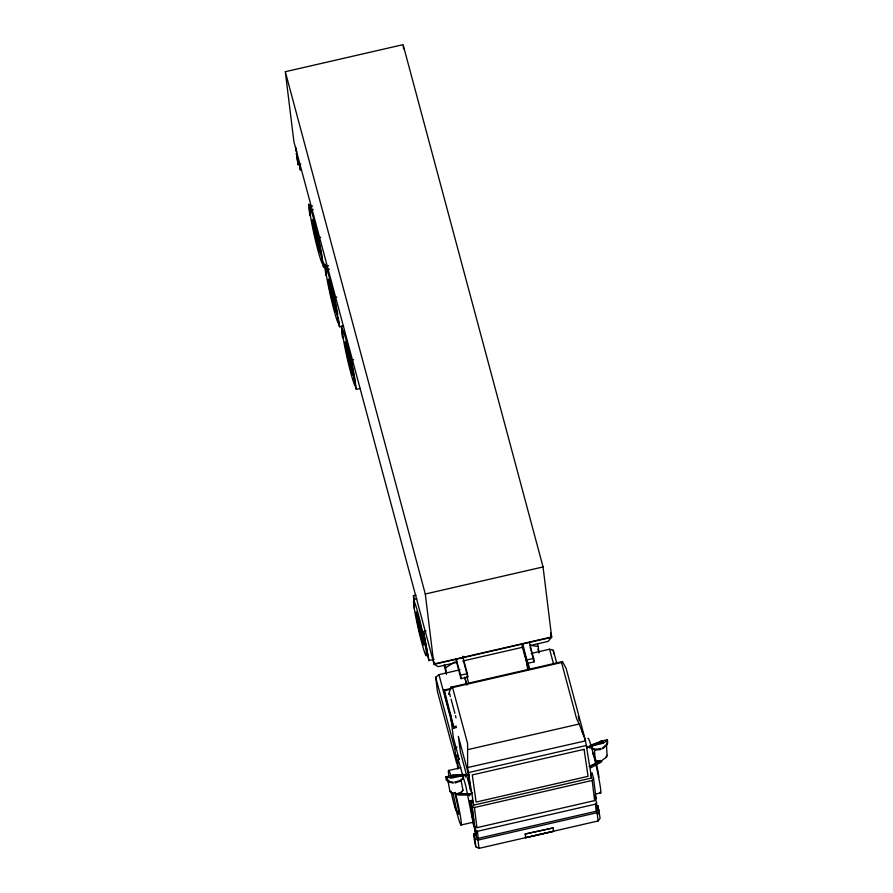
<?xml version="1.0" encoding="UTF-8"?>
<svg xmlns="http://www.w3.org/2000/svg" width="893" height="893" viewBox="0 0 893 893"><rect width="100%" height="100%" fill="white"/><g stroke="black" fill="none" stroke-linecap="round" stroke-linejoin="round"><path stroke-width="1.34" d="M450.887 687.219L562.467 661.568L566.184 668.589L585.462 740.453L591.59 778.026L473.725 805.118L467.597 767.545L467.608 743.646L452.572 687.554L450.887 687.219L448.699 694.475M471.069 793.654L458.544 794.346L457.662 793.743L469.662 793.799L469.584 795.618L469.662 793.799L471.906 793.084M588.007 746.738L586.924 748.077L591.758 744.795L601.86 741.101L601.904 743.534L592.104 745.99L592.327 748.914L594.972 749.685L601.045 748.334L600.978 749.495L594.559 750.153L595.084 759.831L597.049 760.892L601.045 760.468L600.598 761.696L589.157 766.507M590.016 748.412L589.882 747.195L592.115 745.655L601.469 742.105L601.547 741.134L607.419 739.683L607.686 742.853L606.704 744.941L602.764 747.664L602.786 748.725L606.503 745.443L605.197 745.186M606.503 745.443L607.084 755.288L606.514 757.197L602.764 759.787L601.034 762.209L590.954 767.723L590.24 766.071L601.034 760.78L600.598 761.696M462.518 775.783L452.818 777.814L451.981 775.515L445.774 776.843L451.121 777.97L451.981 775.515L462.518 775.783L462.998 778.651L460.922 780.504L454.838 781.944L455.184 783.005L461.123 780.828L462.965 790.205L461.614 792.024L457.808 793.397L458.544 794.346M606.704 744.941L607.419 739.683M473.725 805.118L472.419 800.206L470.656 800.619L472.185 806.368L474.44 807.518L592.171 780.449L593.577 778.462L592.037 772.713M476.505 837.534L475.802 830.445L474.004 823.759L476.505 837.534L478.168 838.382L596.211 811.246L595.508 804.158L596.535 802.695L595.106 797.337M596.211 811.246L597.25 809.784L596.535 802.695M470.656 800.619L473.145 820.868L474.674 826.538L476.929 827.666L594.649 800.597L596.066 798.632L593.577 778.462M476.349 833.459L473.647 834.084L474.808 842.836L475.869 846.81L479.028 848.35L598.12 820.968L600.118 818.245L597.897 805.519L598.388 809.27M473.647 834.084L474.853 838.549L478.001 840.09L597.093 812.708L599.091 809.984M607.084 755.288L606.101 756.561L606.514 757.197M550.646 634.097L551.517 637.356L548.19 641.375L530.542 645.427M452.572 687.554L561.552 662.506L562.467 661.568M462.965 790.205L461.614 792.024M592.104 745.99L601.86 741.101M594.559 750.153L596.011 748.981M435.684 677.262L454.85 748.769L456.591 762.946L437.425 691.428L435.684 677.262L438.943 674.65L460.029 669.806M454.85 748.769L457.026 747.039M452.818 777.814L451.981 775.515L451.021 776.251L451.121 777.97M469.294 795.094L458.243 795.027L455.932 793.542L451.333 792.872L449.96 791.41L448.13 781.855L449.358 781.018M444.022 665.106L446.455 674.215L445.663 667.774L454.816 661.947M586.958 747.419L601.502 741.168L603.467 742.954L606.693 740.989M465.577 777.022L465.398 775.805L462.808 775.381L452.673 776.307L451.981 775.515M561.552 662.506L576.588 718.597L579.2 724.011L467.619 749.662M586.623 745.421L468.758 772.512M601.469 742.105L602.942 741.335L603.467 742.954M451.858 775.582L462.775 774.443L468.356 774.678L468.557 775.28M460.911 779.5L462.998 778.651M285.313 71.719L403.078 44.65L543.056 566.943L551.651 636.955L433.886 664.024L425.291 594.024L285.313 71.719L293.909 141.73L434.11 664.347L438.217 666.658L457.227 662.282M298.139 164.792L296.398 153.395L298.139 164.792L300.796 164.189M313.331 209.487L310.652 210.101L309.38 207.589L309.838 215.604L308.61 204.095L309.938 206.573L312.617 205.959M318.098 237.873L323.512 266.929L318.098 237.873L320.777 237.259M329.338 269.217L326.659 269.831L325.398 267.331L325.845 275.345L324.617 263.826L325.945 266.315L328.624 265.69M343.559 325.833L339.541 326.749L338.815 323.724L334.127 297.704L336.806 297.09M360.337 388.422L356.318 389.348L355.581 386.312L350.904 360.292L353.583 359.678M414.452 607.575L413.426 595.731L416.038 595.129M425.291 594.024L543.056 566.943M414.252 601.804L414.196 599.46L416.819 598.857M434.11 659.369L428.886 660.574L423.472 631.518L426.084 630.916M434.11 664.347L551.517 637.356M462.652 661.032L523.756 646.99M531.134 653.464L549.586 649.222L553.292 650.227L556.841 663.466M467.352 673.635L467.776 677.084L461 678.647L460.576 675.186L467.352 673.635L462.674 656.188M533.646 658.387L534.07 661.847L527.294 663.399L526.87 659.949L533.646 658.387L529.326 642.29M456.502 727.471L453.8 728.096L444.792 695.067L444.178 690.032L451.691 688.302M444.178 690.032L444.48 690.669L450.742 689.24M453.8 728.096L453.633 726.712L456.334 726.087M448.777 770.458L460.9 767.667M595.419 794.089L600.799 792.85M461 825.032L473.123 822.241M475.802 830.445L477.454 831.294L595.508 804.158M525.173 834.017L553.124 827.934L525.173 834.017L525.676 837.723L553.548 831.316L553.046 827.61M592.327 748.914L594.414 748.803M466.883 774.588L469.539 774.477M468.356 774.678L452.416 775.448L451.021 776.251L452.673 776.307M467.597 767.545L584.055 741.201L585.462 740.453L579.2 724.011M601.502 741.168L602.942 741.335L601.547 741.134L601.904 743.534M530.085 645.36L538.189 646.499L538.981 652.95L537.932 649.044M445.774 776.843L446.288 779.946L448.119 781.397L452.963 782.089L453.197 783.105L448.13 781.855M459.404 780.382L461.123 780.828M446.288 779.946L448.063 780.415M595.084 759.831L597.049 760.892M449.96 791.41L451.333 792.872M433.797 662.238L435.427 663.7M334.127 297.704L339.541 326.749M350.904 360.292L356.318 389.348M423.472 631.518L428.886 660.574M591.088 767.098L590.24 766.562M468.468 774.198L458.343 736.39L460.453 752.341L470.544 789.97L472.218 793.598M453.019 775.113L453.387 775.95M595.151 795.228L596.066 798.632M464.773 677.72L466.604 684.44M449.335 692.722L450.385 696.585M451.077 699.163L454.883 713.328M444.48 690.669L453.633 726.712M578.24 716.621L579.311 720.651M581.834 730.028L582.906 734.057M590.608 774.343L591.59 778.026M550.568 632.914L551.651 636.955M596.055 805.307L597.25 809.784M549.586 649.222L553.493 663.789M537.486 643.898L538.189 646.499M530.118 647.09L531.19 651.109M531.915 653.799L534.07 661.847M527.986 662.617L529.761 669.237M522.55 643.842L526.87 659.949M522.26 644.623L527.294 663.399M522.07 645.706L528.477 669.638M553.548 831.316L525.676 837.723M463.824 662.327L467.776 677.084M466.916 676.738L468.691 683.379M464.795 677.14L466.927 685.087M456.256 659.09L460.576 675.186M455.966 659.86L461 678.647M444.971 665.173L445.663 667.774M438.943 674.65L452.427 724.982M472.81 812.619L469.651 800.854L472.676 814.84M473.837 820.109L471.381 810.766L473.625 825.087L465.845 786.119L458.198 759.597L457.54 760.088L458.243 768.65M447.181 777.669L448.119 781.397M455.486 715.684L455.988 717.816M413.426 595.731L414.196 599.46M325.945 266.315L326.659 269.831M309.938 206.573L310.652 210.101M475.422 834.486L473.982 825.165L474.127 826.338M598.723 811.77L599.058 814.271M468.635 775.504L470.544 789.97M597.093 812.708L598.12 820.968M478.001 840.09L479.028 848.35M474.853 838.549L475.869 846.81M592.171 780.449L594.649 800.597M553.292 650.227L553.76 654.089M526.189 657.404L527.707 669.717M403.245 46.023L403.58 48.769M474.44 807.518L476.929 827.666M472.185 806.368L474.674 826.538M296.23 149.187L296.588 152.19L295.594 146.843M457.752 768.94L456.446 755.378L457.216 754.909L459.203 759.53L453.32 737.551L450.385 713.373M477.454 831.294L478.168 838.382M600.688 741.168L600.743 742.072M587.94 738.5A28.085 1.719 77.1 0 1 596.468 767.154A28.085 1.719 77.1 0 1 600.074 792.337M593.119 754.496A12.446 0.759 77.1 0 1 594.905 758.034M595.229 759.206A12.446 0.759 77.1 0 1 598.801 777.356M455.397 792.415A28.085 1.719 77.1 0 1 461.391 824.451A28.085 1.719 77.1 0 1 454.704 804.414M448.766 775.47A28.085 1.719 77.1 0 1 450.898 775.727M454.76 792.727A17.034 1.038 77.1 0 1 458.611 811.369A17.034 1.038 77.1 0 1 457.238 810.855M452.818 792.872A12.446 0.759 77.1 0 1 456.022 807.975A12.446 0.759 77.1 0 1 454.738 806.759A12.446 0.759 77.1 0 1 451.088 791.243M338.38 318.321A28.085 1.719 77.1 0 1 332.977 306.221A28.085 1.719 77.1 0 1 325.766 268.882A28.085 1.719 77.1 0 1 334.328 297.347M334.629 298.697A28.085 1.719 77.1 0 1 337.8 314.57M353.416 370.785A28.085 1.719 77.1 0 1 351.172 374.2A28.085 1.719 77.1 0 1 342.633 331.392A28.085 1.719 77.1 0 1 353.126 369.356M320.341 247.026A28.085 1.719 77.1 0 1 319.303 255.152A28.085 1.719 77.1 0 1 309.771 210.603A28.085 1.719 77.1 0 1 318.366 237.761M318.667 239.112A28.085 1.719 77.1 0 1 320.096 245.765M300.338 168.219L300.316 170.183L299.702 165.875L300.338 168.219M341.372 326.369L342.611 337.878L342.153 329.863L343.425 332.375L341.372 326.369M584.067 749.35L472.274 774.923L476.114 802.059L588.063 776.318L584.067 749.35M414.229 608.367A28.085 1.719 77.1 0 0 425.492 654.669A28.085 1.719 77.1 0 0 420.424 622.7A28.085 1.719 77.1 0 0 414.229 608.367M416.518 616.315A17.034 1.038 77.1 0 0 423.349 644.411A17.034 1.038 77.1 0 0 420.268 625.011A17.034 1.038 77.1 0 0 416.518 616.315M417.009 619.731A12.446 0.759 77.1 0 0 421.987 640.248A12.446 0.759 77.1 0 0 419.743 626.082A12.446 0.759 77.1 0 0 417.009 619.731M328.858 284.521A17.034 1.038 77.1 0 0 335.701 312.037A17.034 1.038 77.1 0 0 332.151 291.04A17.034 1.038 77.1 0 0 328.858 284.521M329.83 287.568A12.446 0.759 77.1 0 0 334.83 307.672A12.446 0.759 77.1 0 0 332.241 292.335A12.446 0.759 77.1 0 0 329.83 287.568M345.669 347.277A17.034 1.038 77.1 0 0 352.512 374.792A17.034 1.038 77.1 0 0 348.973 353.795A17.034 1.038 77.1 0 0 345.669 347.277M346.651 350.313A12.446 0.759 77.1 0 0 351.641 370.416A12.446 0.759 77.1 0 0 349.051 355.079A12.446 0.759 77.1 0 0 346.651 350.313M312.885 224.936A17.034 1.038 77.1 0 0 319.727 252.451A17.034 1.038 77.1 0 0 316.178 231.454A17.034 1.038 77.1 0 0 312.885 224.936M313.867 227.983A12.446 0.759 77.1 0 0 318.857 248.075A12.446 0.759 77.1 0 0 316.267 232.749A12.446 0.759 77.1 0 0 313.867 227.983"/></g></svg>
